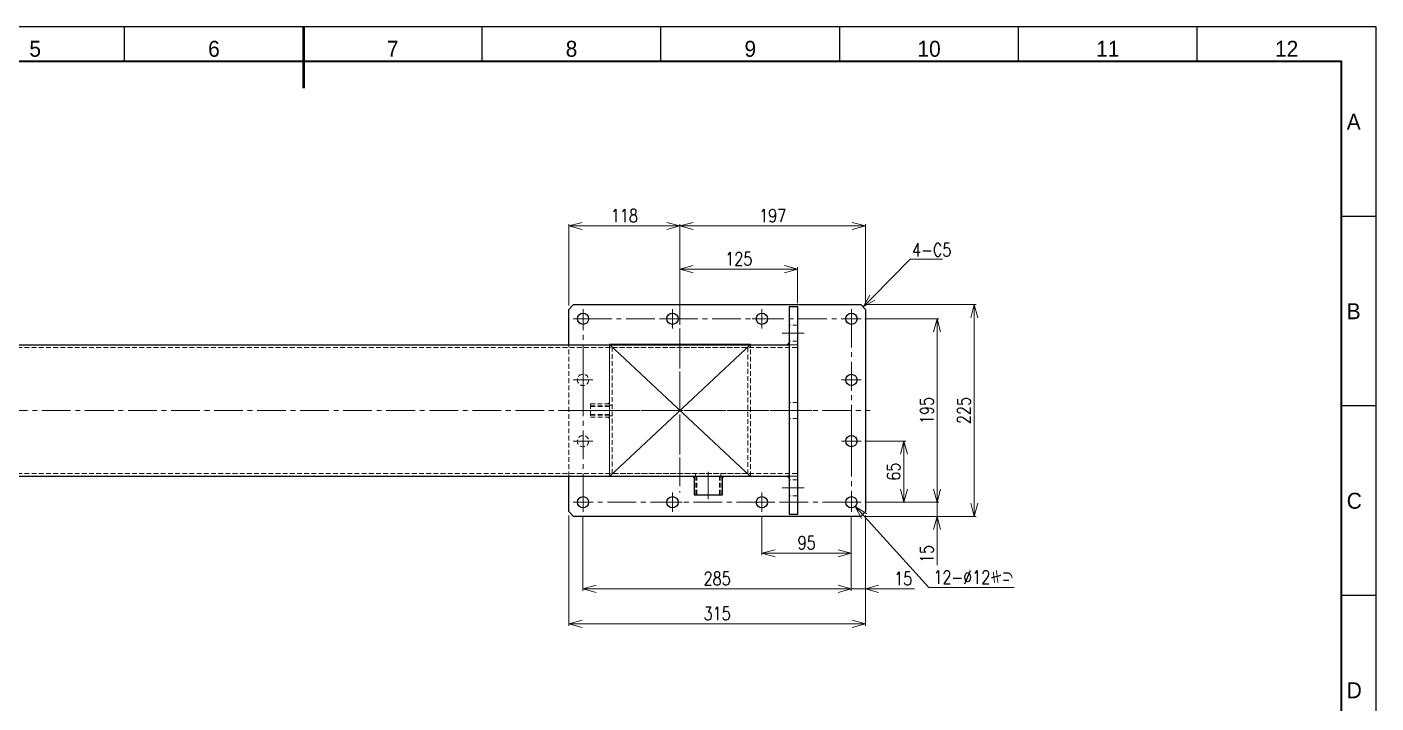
# Model space of a CAD drawing. Header units: millimetres. Extents: x 0 to 4931, y -34 to 1655.
# Drawn here: x 3498 to 4931, y 893 to 1611 of the extents above; entities that cross this region are included whole.
import ezdxf
from ezdxf import colors
from ezdxf.entities.mleader import LeaderData, LeaderLine
from ezdxf.enums import TextEntityAlignment as Align
from ezdxf.math import Vec2, Vec3

# ---------------------------------------------------------------- set-up
doc = ezdxf.new("R2010")
doc.units = ezdxf.units.MM
doc.header["$LTSCALE"] = 1.6
doc.header["$PDMODE"] = 99
doc.header["$PDSIZE"] = 1
doc.linetypes.add('CENTER2', pattern=[28.575, 19.05, -3.175, 3.175, -3.175])
doc.linetypes.add('HIDDEN2', pattern=[4.7625, 3.175, -1.5875])
for name, color, linetype, lineweight in [('02_細線', 5, 'Continuous', 13), ('03_かくれ線', 6, 'HIDDEN2', 13), ('04_中心線', 1, 'CENTER2', 9), ('05_CENTER', 4, 'CENTER2', 13), ('07_寸法線', 3, 'Continuous', 9), ('11_HATCH', 4, 'Continuous', 13), ('99_図枠', 7, 'Continuous', 40)]:
    doc.layers.add(name, color=color, linetype=linetype, lineweight=lineweight)
doc.styles.add('寸法用', font='simplex.shx', dxfattribs={"width": 0.8, "bigfont": '@extfont2.shx'})
doc.styles.add('表題用', font='MS PGothic.ttf')
doc.dimstyles.new('機械製図用', dxfattribs={"dimtxt": 3.5, "dimasz": 3.5, "dimexe": 2, "dimexo": 0, "dimgap": 1.2, "dimtad": 1, "dimdsep": 46, "dimtxsty": '寸法用', "dimblk": 'OPEN30', "dimcen": 0, "dimclrd": 256, "dimclre": 256, "dimclrt": 7, "dimazin": 2, "dimtm": 1e-09, "dimtfac": 0.75, "dimtmove": 0, "dimatfit": 3, "dimldrblk": 'OPEN30', "dimfxl": 1, "dimlwd": -1, "dimlwe": -1, "dimarcsym": 0})
doc.dimstyles.new('機械製図用$3', dxfattribs={"dimtxt": 3.5, "dimasz": 3.5, "dimexe": 2, "dimexo": 0, "dimgap": 1.2, "dimtad": 1, "dimtih": 1, "dimtoh": 1, "dimdsep": 46, "dimtxsty": '寸法用', "dimblk": 'OPEN30', "dimcen": 0, "dimsd1": 1, "dimclrd": 256, "dimclre": 256, "dimclrt": 7, "dimazin": 2, "dimtm": 1e-09, "dimtfac": 0.75, "dimtofl": 0, "dimtmove": 0, "dimatfit": 3, "dimldrblk": 'OPEN30', "dimfxl": 1, "dimlwd": -1, "dimlwe": -1, "dimarcsym": 0})

# ---------------------------------------------------------------- blocks, each defined once
blk = doc.blocks.new('_Open30')
at = {"color": 0, "linetype": 'ByBlock', "lineweight": -2}
for p, q in [((-1, 0.27), (0, 0)), ((0, 0), (-1, -0.27)), ((0, 0), (-1, 0))]:
    blk.add_line(p, q, dxfattribs=at)
blk = doc.blocks.new('*D280')
at = {"layer": '07_寸法線', "transparency": 16777216}
for p, q in [((4278.4, 1091.7), (4278.4, 1049.8)), ((4373.4, 1091.7), (4373.4, 1049.8)), ((4292.4, 1051.8), (4359.4, 1051.8))]:
    blk.add_line(p, q, dxfattribs=at)
at = {"layer": 'Defpoints', "color": 0, "transparency": 16777216}
for p in [(4278.4, 1095.7), (4373.4, 1095.7), (4373.4, 1051.8)]:
    blk.add_point(p, dxfattribs=at)
at = {"layer": '07_寸法線', "transparency": 16777216, "xscale": 14, "yscale": 14, "zscale": 14, "rotation": 180}
blk.add_blockref('_Open30', (4278.4, 1051.8), dxfattribs=at)
at = {"layer": '07_寸法線', "transparency": 16777216, "xscale": 14, "yscale": 14, "zscale": 14}
blk.add_blockref('_Open30', (4373.4, 1051.8), dxfattribs=at)
at = {"layer": '07_寸法線', "color": 7, "transparency": 16777216, "insert": (4325.9, 1062.8), "char_height": 14, "attachment_point": 5, "style": '寸法用'}
blk.add_mtext('95', dxfattribs=at)
blk = doc.blocks.new('*D278')
at = {"layer": '07_寸法線', "transparency": 16777216}
for p, q in [((4088.4, 1091.7), (4088.4, 1012)), ((4373.4, 1091.7), (4373.4, 1012)), ((4102.4, 1014), (4359.4, 1014))]:
    blk.add_line(p, q, dxfattribs=at)
at = {"layer": 'Defpoints', "color": 0, "transparency": 16777216}
for p in [(4088.4, 1095.7), (4373.4, 1095.7), (4373.4, 1014)]:
    blk.add_point(p, dxfattribs=at)
at = {"layer": '07_寸法線', "transparency": 16777216, "xscale": 14, "yscale": 14, "zscale": 14, "rotation": 180}
blk.add_blockref('_Open30', (4088.4, 1014), dxfattribs=at)
at = {"layer": '07_寸法線', "transparency": 16777216, "xscale": 14, "yscale": 14, "zscale": 14}
blk.add_blockref('_Open30', (4373.4, 1014), dxfattribs=at)
at = {"layer": '07_寸法線', "color": 7, "transparency": 16777216, "insert": (4230.9, 1025), "char_height": 14, "attachment_point": 5, "style": '寸法用'}
blk.add_mtext('285', dxfattribs=at)
blk = doc.blocks.new('*D277')
at = {"layer": '07_寸法線', "transparency": 16777216}
for p, q in [((4073.4, 1092), (4073.4, 974.8)), ((4388.4, 1092), (4388.4, 974.8)), ((4087.4, 976.8), (4374.4, 976.8))]:
    blk.add_line(p, q, dxfattribs=at)
at = {"layer": 'Defpoints', "color": 0, "transparency": 16777216}
for p in [(4073.4, 1096), (4388.4, 1096), (4388.4, 976.8)]:
    blk.add_point(p, dxfattribs=at)
at = {"layer": '07_寸法線', "transparency": 16777216, "xscale": 14, "yscale": 14, "zscale": 14, "rotation": 180}
blk.add_blockref('_Open30', (4073.4, 976.8), dxfattribs=at)
at = {"layer": '07_寸法線', "transparency": 16777216, "xscale": 14, "yscale": 14, "zscale": 14}
blk.add_blockref('_Open30', (4388.4, 976.8), dxfattribs=at)
at = {"layer": '07_寸法線', "color": 7, "transparency": 16777216, "insert": (4230.9, 987.8), "char_height": 14, "attachment_point": 5, "style": '寸法用'}
blk.add_mtext('315', dxfattribs=at)
blk = doc.blocks.new('*D279')
at = {"layer": '07_寸法線', "transparency": 16777216}
for p, q in [((4373.4, 1091.7), (4373.4, 1012)), ((4388.4, 1092), (4388.4, 1012)), ((4359.4, 1014), (4345.4, 1014)), ((4373.4, 1014), (4388.4, 1014)), ((4402.4, 1014), (4440.4, 1014))]:
    blk.add_line(p, q, dxfattribs=at)
at = {"layer": 'Defpoints', "color": 0, "transparency": 16777216}
for p in [(4373.4, 1095.7), (4388.4, 1096), (4388.4, 1014)]:
    blk.add_point(p, dxfattribs=at)
at = {"layer": '07_寸法線', "transparency": 16777216, "xscale": 14, "yscale": 14, "zscale": 14}
blk.add_blockref('_Open30', (4373.4, 1014), dxfattribs=at)
at = {"layer": '07_寸法線', "transparency": 16777216, "xscale": 14, "yscale": 14, "zscale": 14, "rotation": 180}
blk.add_blockref('_Open30', (4388.4, 1014), dxfattribs=at)
at = {"layer": '07_寸法線', "color": 7, "transparency": 16777216, "insert": (4428.4, 1025), "char_height": 14, "attachment_point": 5, "style": '寸法用'}
blk.add_mtext('15', dxfattribs=at)
blk = doc.blocks.new('*D286')
at = {"layer": '07_寸法線', "transparency": 16777216}
for p, q in [((4387.8, 1171), (4431.3, 1171)), ((4429.3, 1157), (4429.3, 1120)), ((4387.8, 1106), (4431.3, 1106))]:
    blk.add_line(p, q, dxfattribs=at)
at = {"layer": 'Defpoints', "color": 0, "transparency": 16777216}
for p in [(4383.8, 1171), (4383.8, 1106), (4429.3, 1106)]:
    blk.add_point(p, dxfattribs=at)
at = {"layer": '07_寸法線', "transparency": 16777216, "xscale": 14, "yscale": 14, "zscale": 14}
for p, rotation in [((4429.3, 1171), 90), ((4429.3, 1106), 270)]:
    blk.add_blockref('_Open30', p, dxfattribs=dict(at, rotation=rotation))
at = {"layer": '07_寸法線', "color": 7, "transparency": 16777216, "insert": (4418.3, 1138.5), "char_height": 14, "attachment_point": 5, "rotation": 90, "style": '寸法用'}
blk.add_mtext('65', dxfattribs=at)
blk = doc.blocks.new('*D284')
at = {"layer": '07_寸法線', "transparency": 16777216}
for p, q in [((4387.8, 1301), (4466.5, 1301)), ((4464.5, 1120), (4464.5, 1287)), ((4387.8, 1106), (4466.5, 1106))]:
    blk.add_line(p, q, dxfattribs=at)
at = {"layer": 'Defpoints', "color": 0, "transparency": 16777216}
for p in [(4383.8, 1301), (4464.5, 1301), (4383.8, 1106)]:
    blk.add_point(p, dxfattribs=at)
at = {"layer": '07_寸法線', "transparency": 16777216, "xscale": 14, "yscale": 14, "zscale": 14}
for p, rotation in [((4464.5, 1301), 90), ((4464.5, 1106), 270)]:
    blk.add_blockref('_Open30', p, dxfattribs=dict(at, rotation=rotation))
at = {"layer": '07_寸法線', "color": 7, "transparency": 16777216, "insert": (4453.5, 1203.5), "char_height": 14, "attachment_point": 5, "rotation": 90, "style": '寸法用'}
blk.add_mtext('195', dxfattribs=at)
blk = doc.blocks.new('*D287')
at = {"layer": '07_寸法線', "transparency": 16777216}
for p, q in [((4464.5, 1120), (4464.5, 1134)), ((4387.8, 1106), (4466.5, 1106)), ((4464.5, 1106), (4464.5, 1091)), ((4387.4, 1091), (4466.5, 1091)), ((4464.5, 1077), (4464.5, 1039))]:
    blk.add_line(p, q, dxfattribs=at)
at = {"layer": 'Defpoints', "color": 0, "transparency": 16777216}
for p in [(4383.8, 1106), (4383.4, 1091), (4464.5, 1091)]:
    blk.add_point(p, dxfattribs=at)
at = {"layer": '07_寸法線', "transparency": 16777216, "xscale": 14, "yscale": 14, "zscale": 14}
for p, rotation in [((4464.5, 1106), 270), ((4464.5, 1091), 90)]:
    blk.add_blockref('_Open30', p, dxfattribs=dict(at, rotation=rotation))
at = {"layer": '07_寸法線', "color": 7, "transparency": 16777216, "insert": (4453.5, 1051), "char_height": 14, "attachment_point": 5, "rotation": 90, "style": '寸法用'}
blk.add_mtext('15', dxfattribs=at)
blk = doc.blocks.new('*D285')
at = {"layer": '07_寸法線', "transparency": 16777216}
for p, q in [((4387.4, 1316), (4506, 1316)), ((4504, 1105), (4504, 1302)), ((4387.4, 1091), (4506, 1091))]:
    blk.add_line(p, q, dxfattribs=at)
at = {"layer": 'Defpoints', "color": 0, "transparency": 16777216}
for p in [(4383.4, 1316), (4504, 1316), (4383.4, 1091)]:
    blk.add_point(p, dxfattribs=at)
at = {"layer": '07_寸法線', "transparency": 16777216, "xscale": 14, "yscale": 14, "zscale": 14}
for p, rotation in [((4504, 1316), 90), ((4504, 1091), 270)]:
    blk.add_blockref('_Open30', p, dxfattribs=dict(at, rotation=rotation))
at = {"layer": '07_寸法線', "color": 7, "transparency": 16777216, "insert": (4493, 1203.5), "char_height": 14, "attachment_point": 5, "rotation": 90, "style": '寸法用'}
blk.add_mtext('225', dxfattribs=at)
blk = doc.blocks.new('*D281')
at = {"layer": '07_寸法線', "transparency": 16777216}
for p, q in [((4073.4, 1315), (4073.4, 1401.6)), ((4177.4, 1399.6), (4087.4, 1399.6)), ((4191.4, 1294.7), (4191.4, 1401.6))]:
    blk.add_line(p, q, dxfattribs=at)
at = {"layer": 'Defpoints', "color": 0, "transparency": 16777216}
for p in [(4073.4, 1399.6), (4073.4, 1311), (4191.4, 1290.7)]:
    blk.add_point(p, dxfattribs=at)
at = {"layer": '07_寸法線', "transparency": 16777216, "xscale": 14, "yscale": 14, "zscale": 14, "rotation": 180}
blk.add_blockref('_Open30', (4073.4, 1399.6), dxfattribs=at)
at = {"layer": '07_寸法線', "transparency": 16777216, "xscale": 14, "yscale": 14, "zscale": 14}
blk.add_blockref('_Open30', (4191.4, 1399.6), dxfattribs=at)
at = {"layer": '07_寸法線', "color": 7, "transparency": 16777216, "insert": (4132.4, 1410.6), "char_height": 14, "attachment_point": 5, "style": '寸法用'}
blk.add_mtext('118', dxfattribs=at)
blk = doc.blocks.new('*D283')
at = {"layer": '07_寸法線', "transparency": 16777216}
for p, q in [((4191.4, 1294.7), (4191.4, 1401.6)), ((4205.4, 1399.6), (4374.4, 1399.6)), ((4388.4, 1315), (4388.4, 1401.6))]:
    blk.add_line(p, q, dxfattribs=at)
at = {"layer": 'Defpoints', "color": 0, "transparency": 16777216}
for p in [(4388.4, 1399.6), (4388.4, 1311), (4191.4, 1290.7)]:
    blk.add_point(p, dxfattribs=at)
at = {"layer": '07_寸法線', "transparency": 16777216, "xscale": 14, "yscale": 14, "zscale": 14, "rotation": 180}
blk.add_blockref('_Open30', (4191.4, 1399.6), dxfattribs=at)
at = {"layer": '07_寸法線', "transparency": 16777216, "xscale": 14, "yscale": 14, "zscale": 14}
blk.add_blockref('_Open30', (4388.4, 1399.6), dxfattribs=at)
at = {"layer": '07_寸法線', "color": 7, "transparency": 16777216, "insert": (4289.9, 1410.6), "char_height": 14, "attachment_point": 5, "style": '寸法用'}
blk.add_mtext('197', dxfattribs=at)
blk = doc.blocks.new('*D282')
at = {"layer": '07_寸法線', "transparency": 16777216}
for p, q in [((4191.4, 1294.7), (4191.4, 1355.7)), ((4205.4, 1353.7), (4302.4, 1353.7)), ((4316.4, 1317.5), (4316.4, 1355.7))]:
    blk.add_line(p, q, dxfattribs=at)
at = {"layer": 'Defpoints', "color": 0, "transparency": 16777216}
for p in [(4316.4, 1353.7), (4316.4, 1313.5), (4191.4, 1290.7)]:
    blk.add_point(p, dxfattribs=at)
at = {"layer": '07_寸法線', "transparency": 16777216, "xscale": 14, "yscale": 14, "zscale": 14, "rotation": 180}
blk.add_blockref('_Open30', (4191.4, 1353.7), dxfattribs=at)
at = {"layer": '07_寸法線', "transparency": 16777216, "xscale": 14, "yscale": 14, "zscale": 14}
blk.add_blockref('_Open30', (4316.4, 1353.7), dxfattribs=at)
at = {"layer": '07_寸法線', "color": 7, "transparency": 16777216, "insert": (4253.9, 1364.7), "char_height": 14, "attachment_point": 5, "style": '寸法用'}
blk.add_mtext('125', dxfattribs=at)
blk = doc.blocks.new('*D288')
at = {"layer": '07_寸法線', "transparency": 16777216}
for p, q in [((4455.8, 1015.3), (4386.9, 1091.2)), ((4546.2, 1015.3), (4455.8, 1015.3))]:
    blk.add_line(p, q, dxfattribs=at)
at = {"layer": 'Defpoints', "color": 0, "transparency": 16777216}
for p in [(4369.4, 1110.4), (4377.5, 1101.6)]:
    blk.add_point(p, dxfattribs=at)
at = {"layer": '07_寸法線', "transparency": 16777216, "xscale": 14, "yscale": 14, "zscale": 14, "rotation": 132.2349899824347}
blk.add_blockref('_Open30', (4377.5, 1101.6), dxfattribs=at)
at = {"layer": '07_寸法線', "color": 7, "transparency": 16777216, "insert": (4503.1, 1026.3), "char_height": 14, "attachment_point": 5, "style": '寸法用'}
blk.add_mtext('12-∅12キリ', dxfattribs=at)

msp = doc.modelspace()

# ---------------------------------------------------------------- linework, layer by layer
at = {"color": 0}
for p, q in [((3035.425, 1273.406), (4307.425, 1273.406)), ((3035.425, 1133.606), (4307.425, 1133.606))]:
    msp.add_line(p, q, dxfattribs=at)
for points in [[(4073.425, 1273.406), (4073.425, 1311.006), (4078.425, 1316.006), (4383.425, 1316.006), (4388.425, 1311.006), (4388.425, 1286.106)], [(4388.425, 1286.106), (4388.425, 1120.906)], [(4388.425, 1120.906), (4388.425, 1096.006), (4383.425, 1091.006), (4078.425, 1091.006), (4073.425, 1096.006), (4073.425, 1133.606)]]:
    msp.add_lwpolyline(points, dxfattribs=at)
msp.add_lwpolyline([(4316.425, 1313.506), (4307.425, 1313.506), (4307.425, 1093.506), (4316.425, 1093.506)], close=True, dxfattribs=at)
at = {"color": 3}
for points in [[(4307.425, 1273.406), (4305.425, 1273.406), (4305.425, 1273.406), (4307.425, 1275.406)], [(4307.425, 1133.606), (4305.425, 1133.606), (4305.425, 1133.606), (4307.425, 1131.606)]]:
    msp.add_lwpolyline(points, close=True, dxfattribs=at)
for points in [[(4266.425, 1273.406), (4266.425, 1273.506), (4116.425, 1273.506), (4116.425, 1273.406)], [(4266.425, 1273.406), (4266.425, 1273.506), (4116.425, 1273.506), (4116.425, 1273.406)], [(4266.425, 1133.606), (4266.425, 1133.506), (4116.425, 1133.506), (4116.425, 1133.606)], [(4266.425, 1133.606), (4266.425, 1133.506), (4116.425, 1133.506), (4116.425, 1133.606)]]:
    msp.add_lwpolyline(points)
msp.add_lwpolyline([(4236.425, 1114.006), (4236.425, 1133.506), (4206.425, 1133.506), (4206.425, 1114.006)], close=True)
at = {"color": 0}
for centre in [(4088.425, 1301.006), (4183.425, 1301.006), (4278.425, 1301.006), (4373.425, 1301.006), (4373.425, 1236.006), (4373.425, 1171.006), (4088.425, 1106.006), (4183.425, 1106.006), (4278.425, 1106.006), (4373.425, 1106.006)]:
    msp.add_circle(centre, 6, dxfattribs=at)
at = {"layer": '02_細線'}
for p, q in [((4116.425, 1133.506), (4266.425, 1273.506)), ((4116.425, 1273.506), (4266.425, 1133.506))]:
    msp.add_line(p, q, dxfattribs=at)
at = {"layer": '03_かくれ線'}
for p, q in [((4316.425, 1294.273), (4307.425, 1294.273)), ((4316.425, 1277.279), (4307.425, 1277.279)), ((3030.425, 1270.406), (4316.425, 1270.406)), ((4116.425, 1273.406), (4116.425, 1133.606)), ((4116.425, 1273.406), (4116.425, 1133.606)), ((4116.425, 1133.606), (4116.425, 1273.406)), ((4266.425, 1133.606), (4266.425, 1273.406)), ((4266.425, 1133.606), (4266.425, 1273.406)), ((4266.425, 1133.606), (4266.425, 1273.406)), ((4307.425, 1273.406), (4316.425, 1273.406)), ((4316.425, 1273.406), (4307.425, 1273.406)), ((4316.425, 1273.406), (4316.425, 1133.606)), ((4096.425, 1208.37), (4116.425, 1208.37)), ((4096.425, 1207.789), (4116.425, 1207.789)), ((4116.425, 1209.006), (4119.425, 1209.006)), ((4316.425, 1212.001), (4307.425, 1212.001)), ((4096.425, 1199.223), (4116.425, 1199.223)), ((4096.425, 1198.642), (4116.425, 1198.642)), ((4116.425, 1198.006), (4119.425, 1198.006)), ((4316.425, 1195.006), (4307.425, 1195.006)), ((3030.425, 1136.606), (4316.425, 1136.606)), ((4207.925, 1133.506), (4207.925, 1136.506)), ((4208.204, 1114.006), (4208.204, 1133.506)), ((4209.366, 1114.006), (4209.366, 1133.506)), ((4233.483, 1114.006), (4233.483, 1133.506)), ((4234.645, 1114.006), (4234.645, 1133.506)), ((4234.925, 1133.506), (4234.925, 1136.506)), ((4307.425, 1133.606), (4316.425, 1133.606)), ((4316.425, 1133.606), (4307.425, 1133.606)), ((4316.425, 1129.728), (4307.425, 1129.728)), ((4316.425, 1112.734), (4307.425, 1112.734))]:
    msp.add_line(p, q, dxfattribs=at)
for points in [[(4073.425, 1133.606), (4073.425, 1273.406)], [(4114.925, 1210.506), (4116.425, 1212.006), (4116.425, 1210.506), (4114.925, 1210.506)], [(4114.925, 1196.506), (4116.425, 1196.506), (4116.425, 1195.006), (4114.925, 1196.506)]]:
    msp.add_lwpolyline(points, dxfattribs=at)
for points in [[(4119.425, 1270.506), (4263.425, 1270.506), (4263.425, 1136.506), (4119.425, 1136.506)], [(4096.425, 1196.506), (4116.425, 1196.506), (4116.425, 1210.506), (4096.425, 1210.506)]]:
    msp.add_lwpolyline(points, close=True, dxfattribs=at)
for centre in [(4088.425, 1236.006), (4088.425, 1171.006)]:
    msp.add_circle(centre, 6, dxfattribs=at)
at = {"layer": '04_中心線'}
for p, q in [((4088.425, 1290.668), (4088.425, 1311.345)), ((4183.425, 1290.668), (4183.425, 1311.345)), ((4278.425, 1290.668), (4278.425, 1311.345)), ((4373.425, 1290.668), (4373.425, 1311.345)), ((4098.763, 1301.006), (4078.086, 1301.006)), ((4191.425, 1290.665), (4191.425, 1116.348)), ((4383.763, 1301.006), (4363.086, 1301.006)), ((4191.425, 1278.506), (4191.425, 1128.506)), ((4323.422, 1285.779), (4300.048, 1285.779)), ((4098.763, 1236.006), (4078.086, 1236.006)), ((4088.425, 1225.668), (4088.425, 1246.345)), ((4383.763, 1236.006), (4363.086, 1236.006)), ((4373.425, 1225.668), (4373.425, 1246.345)), ((3010.827, 1203.506), (4336.425, 1203.506)), ((4068.425, 1203.506), (4393.425, 1203.506)), ((4091.425, 1203.506), (4121.425, 1203.506)), ((4114.925, 1203.506), (4120.925, 1203.506)), ((4323.422, 1203.506), (4300.048, 1203.506)), ((4323.422, 1203.506), (4300.048, 1203.506)), ((4088.425, 1160.668), (4088.425, 1181.345)), ((4373.425, 1160.668), (4373.425, 1181.345)), ((4098.763, 1171.006), (4078.086, 1171.006)), ((4383.763, 1171.006), (4363.086, 1171.006)), ((4221.425, 1109.131), (4221.425, 1138.381)), ((4221.425, 1132.006), (4221.425, 1138.006)), ((4323.422, 1121.234), (4300.048, 1121.234)), ((4098.763, 1106.006), (4078.086, 1106.006)), ((4088.425, 1095.668), (4088.425, 1116.345)), ((4183.425, 1095.668), (4183.425, 1116.345)), ((4278.425, 1095.668), (4278.425, 1116.345)), ((4383.763, 1106.006), (4363.086, 1106.006)), ((4373.425, 1095.668), (4373.425, 1116.345))]:
    msp.add_line(p, q, dxfattribs=at)
msp.add_lwpolyline([(4088.425, 1301.006), (4373.425, 1301.006), (4373.425, 1106.006), (4088.425, 1106.006)], close=True, dxfattribs=at)
at = {"layer": '05_CENTER'}
for p, q in [((4193.763, 1301.006), (4173.086, 1301.006)), ((4288.763, 1301.006), (4268.086, 1301.006)), ((4193.763, 1106.006), (4173.086, 1106.006)), ((4288.763, 1106.006), (4268.086, 1106.006))]:
    msp.add_line(p, q, dxfattribs=at)
at = {"layer": '11_HATCH'}
for points in [[(4206.425, 1132.006), (4206.425, 1133.506), (4204.925, 1133.506), (4206.425, 1132.006)], [(4236.425, 1132.006), (4236.425, 1133.506), (4237.925, 1133.506), (4236.425, 1132.006)]]:
    msp.add_lwpolyline(points, dxfattribs=at)
at = {"layer": '99_図枠', "lineweight": 25}
for p, q in [((3601.5, 1574.349), (3601.5, 1611.12)), ((3981.264, 1574.349), (3981.264, 1611.12)), ((4171.146, 1574.349), (4171.146, 1611.12)), ((4361.028, 1574.349), (4361.028, 1611.12)), ((4361.028, 1574.349), (4361.028, 1611.12)), ((4550.91, 1574.349), (4550.91, 1611.12)), ((4740.792, 1574.349), (4740.792, 1611.12)), ((4930.674, 1409.709), (4893.903, 1409.709)), ((4930.674, 1208.299), (4893.903, 1208.299)), ((4930.674, 1006.888), (4893.903, 1006.888))]:
    msp.add_line(p, q, dxfattribs=at)
at = {"layer": '99_図枠', "lineweight": 53}
msp.add_line((3791.382, 1611.12), (3791.382, 1546.063), dxfattribs=at)
at = {"layer": '99_図枠'}
msp.add_lwpolyline([(2762.292, 36.607), (4893.903, 36.607), (4893.903, 1574.349), (2762.292, 1574.349)], close=True, dxfattribs=at)
at = {"layer": 'Defpoints'}
msp.add_lwpolyline([(2652.09, 0), (4930.674, 0), (4930.674, 1611.12), (2652.09, 1611.12)], close=True, dxfattribs=at)

# ---------------------------------------------------------------- texts
at = {"layer": '99_図枠', "lineweight": 13, "style": '表題用'}
for s, height, p in [('5', 16.971, (3506.559, 1574.349)), ('6', 16.971, (3696.441, 1574.349)), ('7', 16.971, (3886.323, 1574.349)), ('8', 16.971, (4076.205, 1574.349)), ('9', 16.971, (4266.087, 1574.349)), ('10', 16.9714, (4455.969, 1574.349)), ('11', 16.9714, (4645.851, 1574.349)), ('12', 16.9714, (4835.733, 1574.349))]:
    msp.add_text(s, height=height, dxfattribs=at).set_placement(p, align=Align.BOTTOM_CENTER)
for s, p in [('A', (4899.56, 1510.415)), ('B', (4899.56, 1309.004)), ('C', (4899.56, 1107.594)), ('D', (4899.56, 906.183))]:
    msp.add_text(s, height=16.971, dxfattribs=at).set_placement(p, align=Align.MIDDLE_LEFT)

# ---------------------------------------------------------------- dimensions: what is measured, and where the dimension line sits
at = {"layer": '07_寸法線'}
for base, p1, p2, picture, middle in [((4073.425, 1399.648), (4191.425, 1290.665), (4073.425, 1311.006), '*D281', (4132.425, 1410.648)), ((4388.425, 1399.648), (4191.425, 1290.665), (4388.425, 1311.006), '*D283', (4289.925, 1410.648)), ((4316.425, 1353.667), (4191.425, 1290.665), (4316.425, 1313.506), '*D282', (4253.925, 1364.667)), ((4388.425, 976.833), (4073.425, 1096.006), (4388.425, 1096.006), '*D277', (4230.925, 987.833)), ((4373.425, 1013.989), (4088.425, 1095.668), (4373.425, 1095.668), '*D278', (4230.925, 1024.989))]:
    dim = msp.add_linear_dim(base=base, p1=p1, p2=p2, dimstyle='機械製図用', override={"dimtxt": 14, "dimasz": 14, "dimexo": 4, "dimgap": 4}, dxfattribs=at)
    dim.commit()
    dim.dimension.update_dxf_attribs({"geometry": picture, "text_midpoint": middle})
for base, p1, p2, angle, picture, middle in [((4503.977, 1316.006), (4383.425, 1091.006), (4383.425, 1316.006), 90, '*D285', (4492.977, 1203.506)), ((4464.497, 1301.006), (4383.763, 1106.006), (4383.763, 1301.006), 90, '*D284', (4453.497, 1203.506)), ((4429.292, 1106.006), (4383.763, 1171.006), (4383.763, 1106.006), 90, '*D286', (4418.292, 1138.506)), ((4464.497, 1091.006), (4383.763, 1106.006), (4383.425, 1091.006), 90, '*D287', (4453.497, 1051.006)), ((4373.425, 1051.764), (4278.425, 1095.668), (4373.425, 1095.668), 180, '*D280', (4325.925, 1062.764)), ((4388.425, 1013.989), (4373.425, 1095.668), (4388.425, 1096.006), 180, '*D279', (4428.425, 1024.989))]:
    dim = msp.add_linear_dim(base=base, p1=p1, p2=p2, angle=angle, dimstyle='機械製図用', override={"dimtxt": 14, "dimasz": 14, "dimexo": 4, "dimgap": 4}, dxfattribs=at)
    dim.commit()
    dim.dimension.update_dxf_attribs({"geometry": picture, "text_midpoint": middle})
dim = msp.add_diameter_dim_2p(p1=(4369.392, 1110.449), p2=(4377.458, 1101.564), text='12-<>キリ', dimstyle='機械製図用$3', override={"dimtxt": 14, "dimasz": 14, "dimgap": 4}, dxfattribs=at)
dim.commit()
dim.dimension.update_dxf_attribs({"geometry": '*D288', "text_midpoint": (4503.076, 1015.297), "dimtype": 163})

# ---------------------------------------------------------------- leaders
ml = msp.add_multileader_mtext('Standard', dxfattribs=at)
ml.set_content('4-C5', color=7, style='寸法用')
ml.set_leader_properties(color=256, linetype='ByLayer', lineweight=-1)
ml.set_arrow_properties(name='OPEN30')
ml.build(insert=Vec2(0, 0))
ml.multileader.update_dxf_attribs({"has_dogleg": 0, "text_left_attachment_type": 6, "text_right_attachment_type": 6, "arrow_head_size": 14})
ctx = ml.context
ctx.base_point, ctx.char_height, ctx.arrow_head_size, ctx.plane_origin = Vec3(4435.921, 1364.442), 14, 14, Vec3(4485.942, 1174.66)
ctx.left_attachment, ctx.right_attachment = 6, 6
notes = []
notes.append((ctx, [(1, (1, 1, 0), (4427.921, 1364.442), (1, 0), 8, [(0, [(4385.925, 1313.506)], 0, [])])]))
ctx.mtext.insert, ctx.mtext.flow_direction = Vec3(4437.921, 1381.242), 5
for ctx, leaders in notes:
    for number, flags, end, landing, length, lines in leaders:
        leader = LeaderData()
        leader.index, (leader.has_last_leader_line, leader.has_dogleg_vector, leader.attachment_direction) = number, flags
        leader.last_leader_point, leader.dogleg_vector, leader.dogleg_length = Vec3(end), Vec3(landing), length
        for number, points, colour, breaks in lines:
            line = LeaderLine()
            line.index, line.vertices, line.color, line.breaks = number, Vec3.list(points), colors.encode_raw_color(colour), breaks
            leader.lines.append(line)
        ctx.leaders.append(leader)

doc.saveas('drawing.dxf')
